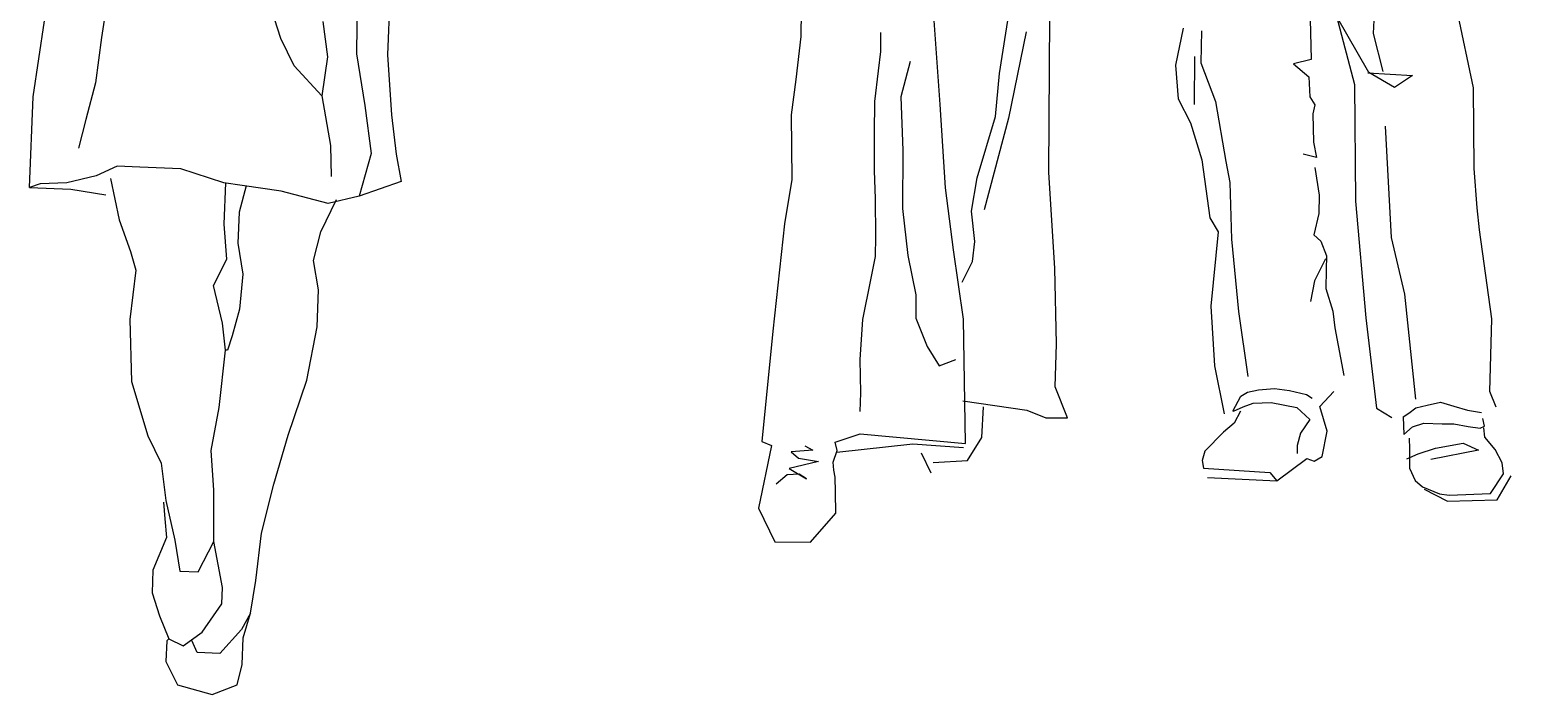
# Model space of a CAD drawing. Extents: x 116 to 135, y 123.1 to 129.1.
# Drawn here: x 118.401 to 120.055, y 123.206 to 123.948 of the extents above; entities that cross this region are included whole.
import ezdxf

# ---------------------------------------------------------------- set-up
doc = ezdxf.new("R2010")
doc.units = 0
doc.layers.get('0').update_dxf_attribs({"linetype": 'CONTINUOUS'})

msp = doc.modelspace()

# ---------------------------------------------------------------- linework, layer by layer
for p, q in [((118.8033, 123.9975), (118.8003, 123.9194)), ((118.4872, 123.9799), (118.481, 123.9387)), ((118.6813, 123.9378), (118.6669, 123.9821)), ((118.7664, 123.9944), (118.7658, 123.9207)), ((119.2621, 123.9684), (119.2616, 123.9399)), ((119.4172, 123.8642), (119.4102, 123.963)), ((119.4835, 123.8986), (119.4948, 123.9697)), ((119.9019, 123.9655), (119.9005, 123.9432)), ((120.0126, 123.8825), (119.9946, 123.969)), ((118.4047, 123.8726), (118.4172, 123.9573)), ((118.7281, 123.9567), (118.7334, 123.9174)), ((119.5386, 123.7887), (119.5398, 123.9621)), ((119.6885, 123.9491), (119.68, 123.9078)), ((119.8304, 123.9594), (119.8314, 123.9142)), ((119.896, 123.8996), (119.8599, 123.9627)), ((119.8599, 123.9627), (119.8799, 123.8864)), ((118.481, 123.9387), (118.4744, 123.8883)), ((118.6962, 123.9073), (118.6813, 123.9378)), ((119.2616, 123.9399), (119.256, 123.892)), ((119.351, 123.9233), (119.3512, 123.9444)), ((119.5134, 123.9452), (119.4935, 123.8488)), ((119.709, 123.9464), (119.7083, 123.9104)), ((119.9005, 123.9432), (119.9113, 123.9009)), ((118.7334, 123.9174), (118.7271, 123.8739)), ((118.7658, 123.9207), (118.7751, 123.8628)), ((118.8003, 123.9194), (118.8046, 123.8524)), ((119.3484, 123.9016), (119.351, 123.9233)), ((119.7012, 123.9175), (119.7007, 123.8642)), ((119.8314, 123.9142), (119.8118, 123.9095)), ((118.7271, 123.8739), (118.6962, 123.9073)), ((119.3445, 123.8673), (119.3484, 123.9016)), ((119.3838, 123.9121), (119.3734, 123.8725)), ((119.4791, 123.8506), (119.4835, 123.8986)), ((119.68, 123.9078), (119.6831, 123.8703)), ((119.7083, 123.9104), (119.7248, 123.8674)), ((119.8118, 123.9095), (119.8287, 123.8949)), ((119.8948, 123.8995), (119.9445, 123.8964)), ((119.9246, 123.883), (119.896, 123.8996)), ((118.4744, 123.8883), (118.4636, 123.8473)), ((119.256, 123.892), (119.2511, 123.8527)), ((119.8287, 123.8949), (119.8298, 123.8727)), ((119.8799, 123.8864), (119.8808, 123.7564)), ((119.9445, 123.8964), (119.9246, 123.883)), ((120.0134, 123.7928), (120.0126, 123.8825)), ((118.4008, 123.7714), (118.4047, 123.8726)), ((118.4047, 123.8726), (118.4047, 123.8726)), ((118.7271, 123.8739), (118.7365, 123.8182)), ((119.3438, 123.8321), (119.3445, 123.8673)), ((119.3734, 123.8725), (119.3757, 123.8126)), ((119.4231, 123.771), (119.4172, 123.8642)), ((119.6831, 123.8703), (119.6968, 123.8437)), ((119.7248, 123.8674), (119.7362, 123.8004)), ((119.8298, 123.8727), (119.8357, 123.8636)), ((118.4636, 123.8473), (118.4555, 123.8153)), ((118.7751, 123.8628), (118.7822, 123.8095)), ((118.8046, 123.8524), (118.8098, 123.8085)), ((119.2511, 123.8527), (119.2518, 123.7803)), ((119.4585, 123.7821), (119.4791, 123.8506)), ((119.4935, 123.8488), (119.4664, 123.7466)), ((119.8357, 123.8636), (119.8332, 123.8536)), ((119.8332, 123.8536), (119.8341, 123.8222)), ((119.3441, 123.79), (119.3438, 123.8321)), ((119.6968, 123.8437), (119.7095, 123.8022)), ((119.9139, 123.8398), (119.9207, 123.7156)), ((118.7365, 123.8182), (118.7375, 123.7837)), ((119.8341, 123.8222), (119.8375, 123.805)), ((118.7822, 123.8095), (118.7688, 123.7617)), ((118.8098, 123.8085), (118.8155, 123.7783)), ((119.3757, 123.8126), (119.3753, 123.7482)), ((119.7095, 123.8022), (119.7183, 123.7376)), ((119.7362, 123.8004), (119.7405, 123.7771)), ((119.8375, 123.805), (119.8224, 123.8085)), ((118.475, 123.7846), (118.4424, 123.7767)), ((118.4984, 123.7952), (118.475, 123.7846)), ((118.491, 123.7817), (118.5007, 123.7353)), ((118.5237, 123.7943), (118.4984, 123.7952)), ((118.5697, 123.7925), (118.5237, 123.7943)), ((118.6174, 123.7768), (118.5697, 123.7925)), ((119.345, 123.7591), (119.3441, 123.79)), ((119.4522, 123.7452), (119.4585, 123.7821)), ((119.5453, 123.6813), (119.5386, 123.7887)), ((119.8356, 123.7938), (119.8403, 123.763)), ((120.0168, 123.749), (120.0134, 123.7928)), ((118.4125, 123.7756), (118.4008, 123.7714)), ((118.4008, 123.7714), (118.4468, 123.7696)), ((118.4424, 123.7767), (118.4125, 123.7756)), ((118.4468, 123.7696), (118.4857, 123.7635)), ((118.6381, 123.7737), (118.6174, 123.7768)), ((118.618, 123.7307), (118.6197, 123.7767)), ((118.6426, 123.7735), (118.6346, 123.7439)), ((118.6816, 123.7674), (118.6381, 123.7737)), ((118.734, 123.7538), (118.6816, 123.7674)), ((118.8155, 123.7783), (118.7688, 123.7617)), ((119.2518, 123.7803), (119.2436, 123.7309)), ((119.4321, 123.7021), (119.4231, 123.771)), ((119.7405, 123.7771), (119.7425, 123.714)), ((118.4857, 123.7635), (118.4857, 123.7635)), ((118.7258, 123.7219), (118.7434, 123.7581)), ((118.7688, 123.7617), (118.734, 123.7538)), ((119.3454, 123.717), (119.345, 123.7591)), ((119.3753, 123.7482), (119.3811, 123.6958)), ((119.8403, 123.763), (119.8401, 123.7425)), ((119.8808, 123.7564), (119.8923, 123.6263)), ((120.0193, 123.7243), (120.0168, 123.749)), ((118.5007, 123.7353), (118.5132, 123.7003)), ((118.6346, 123.7439), (118.6332, 123.7094)), ((119.4558, 123.7114), (119.4522, 123.7452)), ((119.7183, 123.7376), (119.7277, 123.722)), ((119.8401, 123.7425), (119.8344, 123.7187)), ((118.621, 123.6915), (118.618, 123.7307)), ((118.7177, 123.69), (118.7258, 123.7219)), ((119.2436, 123.7309), (119.2306, 123.6114)), ((119.3452, 123.6947), (119.3454, 123.717)), ((119.7277, 123.722), (119.7195, 123.6391)), ((119.8344, 123.7187), (119.8422, 123.7117)), ((119.9207, 123.7156), (119.9357, 123.6525)), ((120.033, 123.6252), (120.0193, 123.7243)), ((118.5132, 123.7003), (118.5192, 123.6793)), ((118.6332, 123.7094), (118.6388, 123.6747)), ((119.4434, 123.6246), (119.4321, 123.7021)), ((119.4533, 123.689), (119.4558, 123.7114)), ((119.7425, 123.714), (119.7503, 123.6332)), ((119.8422, 123.7117), (119.8487, 123.6954)), ((118.6061, 123.6621), (118.621, 123.6915)), ((118.7233, 123.6575), (118.7177, 123.69)), ((119.3397, 123.6684), (119.3452, 123.6947)), ((119.3811, 123.6958), (119.3901, 123.6517)), ((119.442, 123.6661), (119.4533, 123.689)), ((119.8476, 123.6921), (119.8352, 123.6673)), ((119.8487, 123.6954), (119.8482, 123.6798)), ((118.5192, 123.6793), (118.5125, 123.6243)), ((118.6388, 123.6747), (118.635, 123.6357)), ((119.3308, 123.6244), (119.3397, 123.6684)), ((119.5471, 123.597), (119.5453, 123.6813)), ((119.8352, 123.6673), (119.8307, 123.6442)), ((119.8482, 123.6798), (119.848, 123.6587)), ((118.616, 123.6203), (118.6061, 123.6621)), ((118.7217, 123.6162), (118.7233, 123.6575)), ((119.3901, 123.6517), (119.3901, 123.6257)), ((119.848, 123.6587), (119.8555, 123.6336)), ((119.9357, 123.6525), (119.9478, 123.5355)), ((118.635, 123.6357), (118.6269, 123.606)), ((119.7195, 123.6391), (119.7236, 123.5725)), ((119.7503, 123.6332), (119.7607, 123.5607)), ((119.8555, 123.6336), (119.8577, 123.6151)), ((118.5125, 123.6243), (118.5144, 123.5551)), ((118.6194, 123.5902), (118.616, 123.6203)), ((118.7102, 123.5567), (118.7217, 123.6162)), ((119.3281, 123.5797), (119.3308, 123.6244)), ((119.3901, 123.6257), (119.4029, 123.5941)), ((119.4455, 123.4861), (119.4434, 123.6246)), ((119.8923, 123.6263), (119.9043, 123.5253)), ((120.0309, 123.5441), (120.033, 123.6252)), ((118.6269, 123.606), (118.6217, 123.5901)), ((119.2306, 123.6114), (119.2182, 123.4882)), ((119.8577, 123.6151), (119.8678, 123.5619)), ((118.6123, 123.526), (118.6194, 123.5902)), ((118.6217, 123.5901), (118.6194, 123.5902)), ((119.4029, 123.5941), (119.4163, 123.5725)), ((119.5458, 123.5493), (119.5471, 123.597)), ((119.3287, 123.5426), (119.3281, 123.5797)), ((119.4163, 123.5725), (119.4346, 123.5796)), ((119.7236, 123.5725), (119.7343, 123.5192)), ((118.5144, 123.5551), (118.5328, 123.4946)), ((118.6894, 123.4954), (118.7102, 123.5567)), ((119.328, 123.5215), (119.3287, 123.5426)), ((119.4425, 123.5335), (119.5142, 123.523)), ((119.5594, 123.5146), (119.5458, 123.5493)), ((119.744, 123.5222), (119.7531, 123.5387)), ((119.7531, 123.5387), (119.7603, 123.5434)), ((119.7603, 123.5434), (119.7725, 123.5459)), ((119.7725, 123.5459), (119.7905, 123.5474)), ((119.7905, 123.5474), (119.8073, 123.5452)), ((119.8073, 123.5452), (119.8261, 123.5405)), ((119.8261, 123.5405), (119.8325, 123.5366)), ((119.8411, 123.5271), (119.8568, 123.544)), ((120.038, 123.5264), (120.0309, 123.5441)), ((118.6035, 123.478), (118.6123, 123.526)), ((119.4637, 123.4925), (119.4657, 123.5267)), ((119.5142, 123.523), (119.5351, 123.5146)), ((119.7447, 123.5222), (119.7556, 123.527)), ((119.7527, 123.5219), (119.7454, 123.5086)), ((119.7556, 123.527), (119.7666, 123.5308)), ((119.7666, 123.5308), (119.7869, 123.5318)), ((119.7869, 123.5318), (119.8156, 123.5263)), ((119.8156, 123.5263), (119.8299, 123.5129)), ((119.8492, 123.4996), (119.8411, 123.5271)), ((119.9043, 123.5253), (119.9216, 123.5151)), ((119.934, 123.5157), (119.9405, 123.5197)), ((119.9405, 123.5197), (119.9483, 123.5256)), ((119.9483, 123.5256), (119.9611, 123.5287)), ((119.9611, 123.5287), (119.9758, 123.532)), ((119.9758, 123.532), (119.9909, 123.5278)), ((119.9909, 123.5278), (120.006, 123.523)), ((120.006, 123.523), (120.0217, 123.5207)), ((119.5351, 123.5146), (119.5594, 123.5146)), ((119.7454, 123.5086), (119.7335, 123.4987)), ((119.8299, 123.5129), (119.8196, 123.4975)), ((119.934, 123.5157), (119.935, 123.4959)), ((119.935, 123.4959), (119.9445, 123.5044)), ((119.9445, 123.5044), (119.9572, 123.5087)), ((119.9572, 123.5087), (119.9777, 123.508)), ((119.9777, 123.508), (119.9906, 123.5079)), ((119.9906, 123.5079), (120.0069, 123.505)), ((120.0069, 123.505), (120.0201, 123.5032)), ((120.0201, 123.5032), (120.0249, 123.5054)), ((120.0249, 123.5054), (120.0232, 123.514)), ((120.0255, 123.4931), (120.0243, 123.5035)), ((118.5328, 123.4946), (118.5477, 123.464)), ((118.6735, 123.4407), (118.6894, 123.4954)), ((119.2289, 123.4838), (119.2146, 123.4137)), ((119.2182, 123.4882), (119.2289, 123.4838)), ((119.3, 123.4874), (119.328, 123.4967)), ((119.3022, 123.4781), (119.3, 123.4874)), ((119.3018, 123.4763), (119.3868, 123.4856)), ((119.328, 123.4967), (119.4455, 123.4861)), ((119.3868, 123.4856), (119.4432, 123.4815)), ((119.4477, 123.4669), (119.4637, 123.4925)), ((119.7335, 123.4987), (119.7129, 123.4773)), ((119.816, 123.4837), (119.8158, 123.475)), ((119.8196, 123.4975), (119.816, 123.4837)), ((119.8439, 123.4715), (119.8492, 123.4996)), ((119.9407, 123.4918), (119.9413, 123.4802)), ((119.9704, 123.4809), (120.0011, 123.4862)), ((120.0011, 123.4862), (120.0181, 123.4784)), ((120.0367, 123.4793), (120.0255, 123.4931)), ((118.6064, 123.4341), (118.6035, 123.478)), ((119.275, 123.4787), (119.251, 123.4768)), ((119.251, 123.4768), (119.2593, 123.4697)), ((119.2593, 123.4697), (119.2813, 123.4659)), ((119.2661, 123.4832), (119.275, 123.4787)), ((119.2979, 123.465), (119.3022, 123.4781)), ((119.396, 123.4754), (119.407, 123.4531)), ((119.4094, 123.4649), (119.4477, 123.4669)), ((119.7129, 123.4773), (119.7097, 123.4672)), ((119.7097, 123.4672), (119.7113, 123.4586)), ((119.7933, 123.4442), (119.8266, 123.4694)), ((119.8266, 123.4694), (119.8348, 123.4661)), ((119.8348, 123.4661), (119.8439, 123.4715)), ((119.9381, 123.4688), (119.9509, 123.4744)), ((119.9413, 123.4802), (119.9411, 123.4584)), ((119.9509, 123.4744), (119.9704, 123.4809)), ((120.0181, 123.4784), (119.9649, 123.4683)), ((120.0448, 123.4643), (120.0367, 123.4793)), ((118.5477, 123.464), (118.553, 123.4224)), ((119.2466, 123.4512), (119.2343, 123.4407)), ((119.2597, 123.4519), (119.2466, 123.4512)), ((119.2813, 123.4659), (119.2488, 123.4581)), ((119.2488, 123.4581), (119.2679, 123.4466)), ((119.2679, 123.4466), (119.2597, 123.4519)), ((119.2984, 123.4563), (119.2979, 123.465)), ((119.3, 123.4483), (119.2984, 123.4563)), ((119.7113, 123.4586), (119.7853, 123.4537)), ((119.7853, 123.4537), (119.7933, 123.4442)), ((119.9411, 123.4584), (119.9475, 123.4446)), ((120.0317, 123.4302), (120.0462, 123.452)), ((120.0462, 123.452), (120.0448, 123.4643)), ((118.6065, 123.3766), (118.6064, 123.4341)), ((118.6598, 123.386), (118.6735, 123.4407)), ((119.3003, 123.4317), (119.3, 123.4483)), ((119.7156, 123.4482), (119.7933, 123.4442)), ((119.9475, 123.4446), (119.9558, 123.4375)), ((119.9558, 123.4375), (119.9748, 123.4298)), ((119.9833, 123.4216), (119.9579, 123.4345)), ((120.039, 123.4232), (120.0549, 123.45)), ((118.5503, 123.4205), (118.5519, 123.402)), ((118.553, 123.4224), (118.5628, 123.3783)), ((119.3008, 123.4082), (119.3003, 123.4317)), ((119.9748, 123.4298), (119.9855, 123.4284)), ((119.9833, 123.4216), (120.039, 123.4232)), ((119.9855, 123.4284), (120.0317, 123.4302)), ((118.5519, 123.402), (118.5534, 123.3813)), ((119.2146, 123.4137), (119.2326, 123.3762)), ((119.2727, 123.3758), (119.3008, 123.4082)), ((118.6532, 123.3333), (118.6598, 123.386)), ((118.5534, 123.3813), (118.5385, 123.3447)), ((118.5628, 123.3783), (118.5684, 123.3435)), ((118.5891, 123.3427), (118.6065, 123.3766)), ((118.616, 123.3255), (118.6065, 123.3766)), ((119.2326, 123.3762), (119.2727, 123.3758)), ((118.6078, 123.3512), (118.6078, 123.3512)), ((118.5385, 123.3447), (118.5375, 123.3194)), ((118.5684, 123.3435), (118.5891, 123.3427)), ((118.5375, 123.3194), (118.5457, 123.2937)), ((118.6153, 123.3071), (118.616, 123.3255)), ((118.6472, 123.2967), (118.6532, 123.3333)), ((118.5934, 123.2757), (118.6153, 123.3071)), ((118.5457, 123.2937), (118.5562, 123.268)), ((118.6472, 123.2967), (118.6372, 123.2786)), ((118.6392, 123.2694), (118.6472, 123.2967)), ((118.5721, 123.2605), (118.5934, 123.2757)), ((118.6372, 123.2786), (118.6132, 123.2519)), ((118.638, 123.2395), (118.6392, 123.2694)), ((118.5538, 123.2658), (118.5529, 123.2428)), ((118.5562, 123.268), (118.5538, 123.2658)), ((118.5562, 123.268), (118.5721, 123.2605)), ((118.5879, 123.2529), (118.5818, 123.2662)), ((118.5879, 123.2529), (118.5879, 123.2529)), ((118.6132, 123.2519), (118.5879, 123.2529)), ((118.5529, 123.2428), (118.5658, 123.2169)), ((118.6325, 123.2167), (118.638, 123.2395)), ((118.5658, 123.2169), (118.6045, 123.2062)), ((118.6045, 123.2062), (118.6325, 123.2167))]:
    msp.add_line(p, q)

doc.saveas('drawing.dxf')
